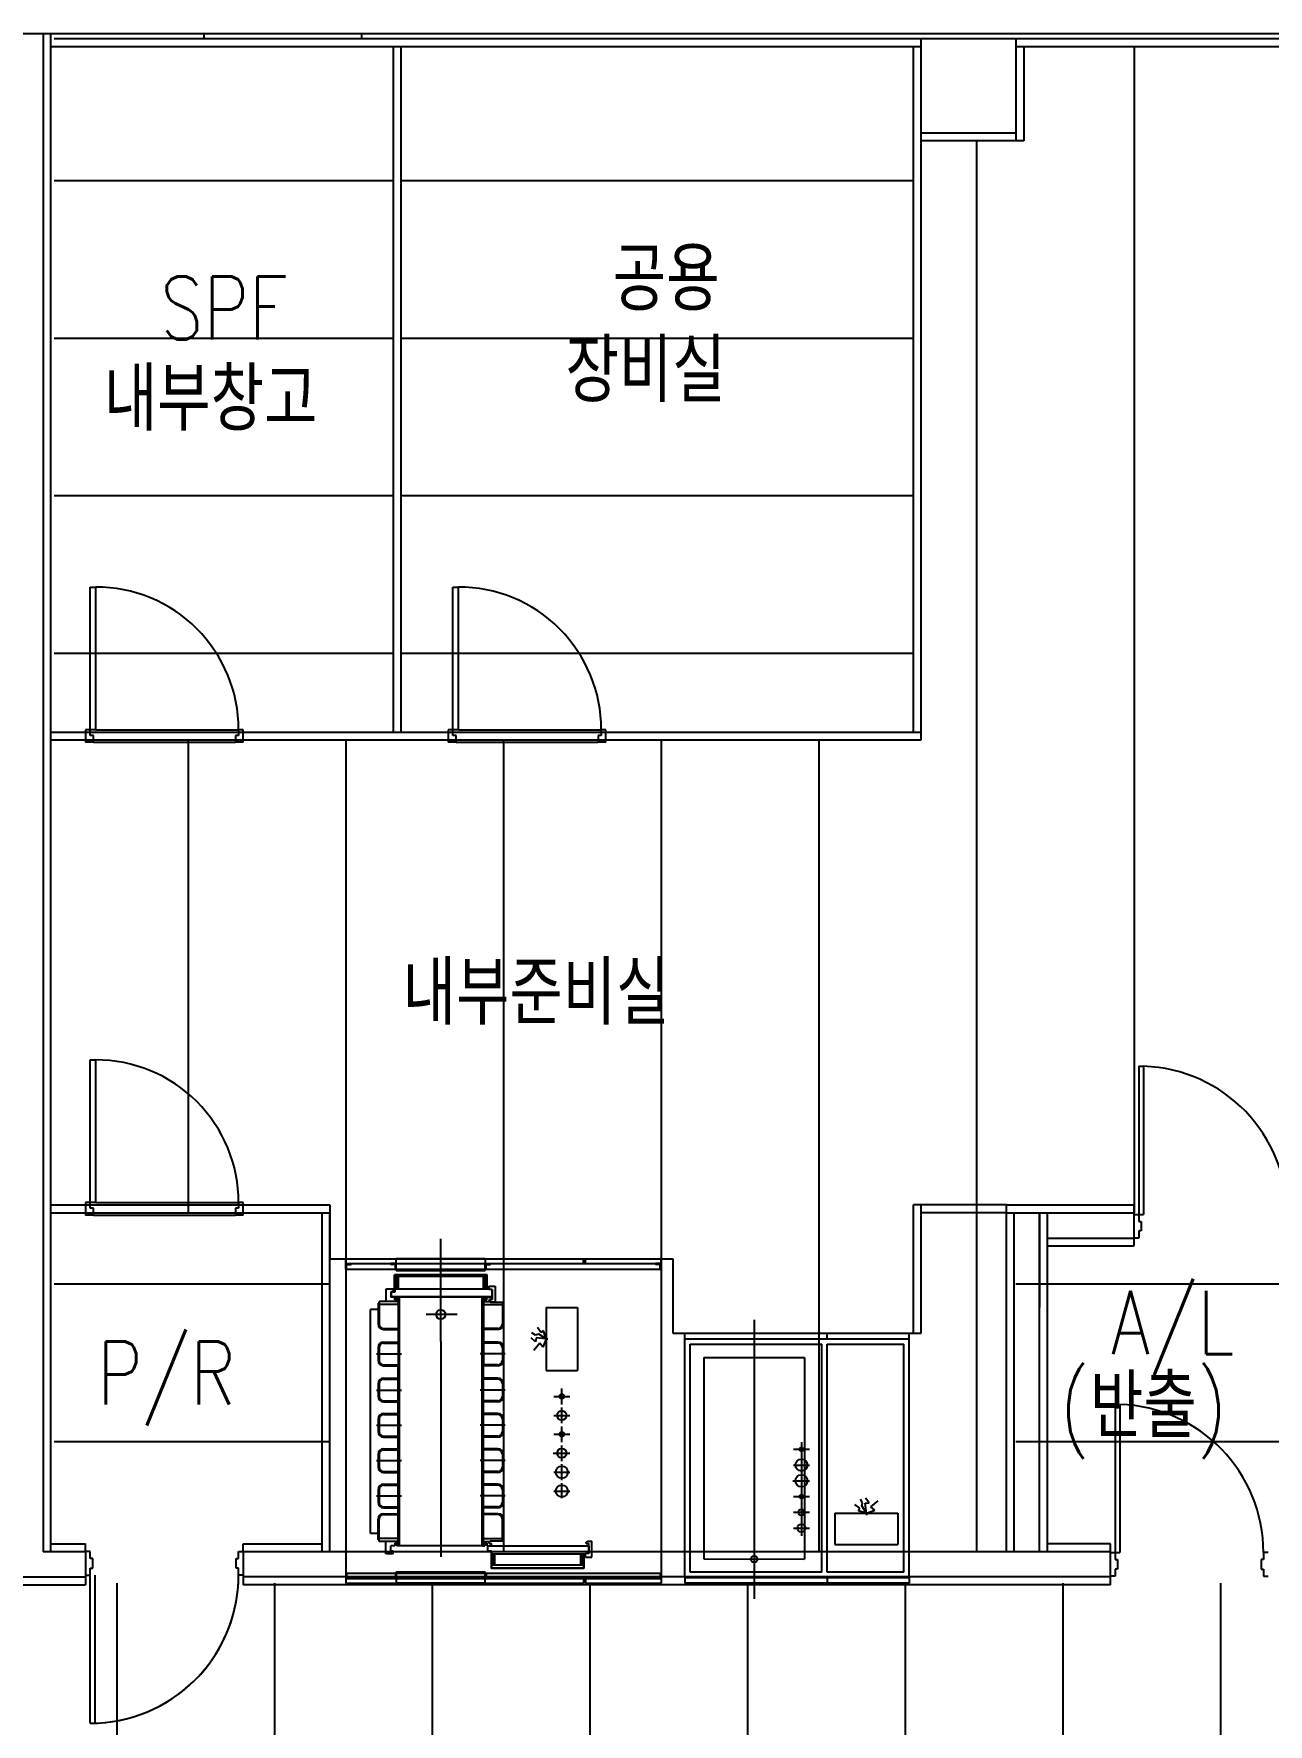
# Model space of a CAD drawing. Header units: millimetres. Extents: x 605428 to 684586, y -474155 to -416366.
# Drawn here: x 645204 to 653033, y -438203 to -427479 of the extents above; entities that cross this region are included whole.
import ezdxf

# ---------------------------------------------------------------- set-up
doc = ezdxf.new("R2010")
doc.units = ezdxf.units.MM
doc.header["$LTSCALE"] = 500
for name, color, linetype in [('ARCH', 9, 'Continuous'), ('arch-col', 9, 'Continuous'), ('LAYOUT 변경(방화벽체추가)', 6, 'Continuous'), ('TXT', 7, 'Continuous'), ('동물실', 9, 'Continuous'), ('방화석고', 9, 'Continuous'), ('조적', 8, 'Continuous'), ('천정', 5, 'Continuous'), ('크린판넬', 4, 'Continuous')]:
    doc.layers.add(name, color=color, linetype=linetype)
doc.styles.add('GHD', font='simple.shx', dxfattribs={"bigfont": 'whgtxt.shx'})

msp = doc.modelspace()

# ---------------------------------------------------------------- linework, layer by layer
at = {"layer": 'ARCH', "color": 9}
msp.add_line((660282.8, -427478.5), (624832.8, -427478.6), dxfattribs=at)
at = {"layer": 'arch-col', "color": 9}
for p, q in [((650832.8, -427508.5), (651432.8, -427508.5)), ((650832.8, -428108.5), (650832.8, -427508.5)), ((650832.8, -427508.5), (651432.8, -427508.5)), ((650832.8, -428108.5), (650832.8, -427508.5))]:
    msp.add_line(p, q, dxfattribs=at)
at = {"layer": 'LAYOUT 변경(방화벽체추가)', "color": 9, "linetype": 'Continuous'}
msp.add_line((651582.8, -434958.5), (651582.8, -435558.5), dxfattribs=at)
msp.add_line((651582.8, -434958.5), (651582.8, -435558.5), dxfattribs=at)
at = {"layer": '동물실', "color": 9}
for p, q in [((652212.8, -434028.5), (652212.8, -434968.5)), ((652212.8, -434028.5), (652242.7, -434028.5)), ((652242.7, -434028.5), (652242.7, -434968.5)), ((652182.8, -434968.5), (652212.8, -434968.5)), ((652212.8, -434968.5), (652242.7, -434968.5)), ((652212.8, -434968.5), (652212.8, -435013.5)), ((652212.8, -435013.5), (652227.8, -435013.5)), ((652227.8, -435073.5), (652212.8, -435073.5)), ((652212.8, -435073.5), (652212.8, -435118.5)), ((652227.8, -435013.5), (652227.8, -435073.5)), ((647785.3, -435775.3), (647785.3, -435124.4)), ((652212.8, -435118.5), (652182.8, -435118.5)), ((647082.8, -435250.5), (649257.8, -435250.5)), ((647182.8, -435315.5), (647182.8, -435250.5)), ((647182.8, -435250.5), (647502.8, -435250.5)), ((647182.8, -435315.5), (647182.8, -435280.5)), ((647182.8, -435280.5), (647217.8, -435280.5)), ((647187.8, -435310.5), (647187.8, -435285.5)), ((647187.8, -435285.5), (647212.8, -435285.5)), ((647217.8, -435280.5), (649132.8, -435280.5)), ((647502.8, -435280.5), (647467.8, -435280.5)), ((647497.8, -435285.5), (647472.8, -435285.5)), ((647497.8, -435310.5), (647497.8, -435285.5)), ((647502.8, -435323.5), (647502.8, -435250.5)), ((648067.8, -435250.5), (647502.8, -435250.5)), ((647502.8, -435315.5), (647502.8, -435280.5)), ((648067.8, -435250.5), (648067.8, -435323.5)), ((648067.8, -435250.5), (648690.3, -435250.5)), ((648067.8, -435315.5), (648067.8, -435280.5)), ((648067.8, -435280.5), (648102.8, -435280.5)), ((648072.8, -435310.5), (648072.8, -435285.5)), ((648072.8, -435285.5), (648097.8, -435285.5)), ((648690.3, -435280.5), (648690.3, -435250.5)), ((648702.8, -435250.5), (649182.8, -435250.5)), ((648702.8, -435280.5), (648702.8, -435250.5)), ((649132.8, -435280.5), (649182.8, -435280.5)), ((649182.8, -435280.5), (649147.8, -435280.5)), ((649177.8, -435285.5), (649152.8, -435285.5)), ((649177.8, -435310.5), (649177.8, -435285.5)), ((649182.8, -435315.5), (649182.8, -435250.5)), ((649182.8, -435315.5), (649182.8, -435280.5)), ((649257.8, -435250.5), (649257.8, -435722.5)), ((647182.8, -435315.5), (649182.8, -435315.5)), ((647182.8, -435315.5), (647182.8, -437243.5)), ((647492.8, -435461), (647492.8, -435351)), ((648078.8, -435351), (647492.8, -435351)), ((647494.3, -435461), (647494.3, -435352.5)), ((648077.3, -435352.5), (647494.3, -435352.5)), ((647494.3, -435442), (647494.3, -435362)), ((648077.3, -435362), (647494.3, -435362)), ((647502.8, -435323.5), (648067.8, -435323.5)), ((647504.3, -435362), (647504.3, -435442)), ((647514.3, -435362), (647504.3, -435362)), ((647514.3, -435362), (647514.3, -435442)), ((648057.3, -435442), (648057.3, -435362)), ((648067.3, -435362), (648057.3, -435362)), ((648067.3, -435442), (648067.3, -435362)), ((648077.3, -435442), (648077.3, -435352.5)), ((648077.3, -435442), (648077.3, -435362)), ((648078.8, -435442), (648078.8, -435351)), ((649182.8, -435315.5), (649182.8, -437243.5)), ((647484.3, -435443), (647436.8, -435443)), ((647436.8, -435443), (647436.8, -435522)), ((647469.3, -435460), (647469.3, -435493)), ((647484.3, -435460), (647469.3, -435460)), ((647494, -435493), (647469.3, -435493)), ((647494.3, -435461), (647471.3, -435461)), ((647471.3, -435461), (647471.3, -435491)), ((648110.3, -435491), (647471.3, -435491)), ((647484.3, -435443), (647484.3, -435460)), ((647494, -435510), (647494, -435493)), ((648090.3, -435442), (647494.3, -435442)), ((647494.3, -435442), (647494.3, -435461)), ((647514.8, -435493), (647506.5, -435493)), ((647506.5, -435510), (647506.5, -435493)), ((647522.8, -435493), (647514.8, -435493)), ((647514.8, -435493), (647514.8, -435927.6)), ((647514.8, -435493), (647514.8, -435522)), ((648047.8, -435493), (647522.8, -435493)), ((647522.8, -437072), (647522.8, -435493)), ((648047.8, -435493), (648055.8, -435493)), ((648047.8, -437072), (648047.8, -435493)), ((648055.8, -435493), (648055.8, -435927.6)), ((648055.8, -435493), (648055.8, -435522)), ((648055.8, -435493), (648064, -435493)), ((648064, -435510), (648064, -435493)), ((648076.5, -435493), (648107.3, -435493)), ((648076.5, -435510), (648076.5, -435493)), ((648090.3, -435423), (648090.3, -435445)), ((648090.3, -435423), (648130.3, -435423)), ((648090.3, -435445), (648090.3, -435442)), ((648110.3, -435445), (648090.3, -435445)), ((648110.3, -435445), (648090.3, -435445)), ((648107.3, -435493), (648107.3, -435508)), ((648110.3, -435445), (648110.3, -435509)), ((648110.3, -435491), (648110.3, -435445)), ((648130.3, -435423), (648130.3, -435523)), ((647388.8, -435572), (647338.8, -435572)), ((647338.8, -436993), (647338.8, -435572)), ((647388.8, -435532), (647388.8, -435664)), ((647394.8, -435532), (647388.8, -435532)), ((647394.8, -435522), (647394.8, -435541)), ((647514.8, -435522), (647394.8, -435522)), ((647394.8, -435532), (647394.8, -435664)), ((647514.8, -435541), (647394.8, -435541)), ((647514.8, -435522), (647436.8, -435522)), ((647506.5, -435510), (647494, -435510)), ((647514.8, -435522), (647514.8, -435541)), ((647890.1, -435603.3), (647692.5, -435603.3)), ((648055.8, -435522), (648091.3, -435522)), ((648055.8, -435522), (648055.8, -435541)), ((648055.8, -435522), (648099.3, -435522)), ((648055.8, -435541), (648175.8, -435541)), ((648064, -435510), (648076.5, -435510)), ((648091.3, -435508), (648091.3, -435522)), ((648091.3, -435508), (648107.3, -435508)), ((648094.3, -435509), (648094.3, -435515)), ((648094.3, -435509), (648110.3, -435509)), ((648094.3, -435515), (648102.3, -435523)), ((648099.3, -435522), (648099.3, -435526)), ((648099.3, -435526), (648175.8, -435526)), ((648102.3, -435523), (648130.3, -435523)), ((648175.8, -435526), (648175.8, -435541)), ((648175.8, -435532), (648175.8, -435664)), ((648175.8, -435532), (648181.8, -435532)), ((648181.8, -435532), (648181.8, -435664)), ((648452.7, -435558.7), (648652.7, -435558.7)), ((648452.7, -435558.7), (648452.7, -435958.7)), ((648652.7, -435558.7), (648652.7, -435958.7)), ((647422.8, -435692), (647514.8, -435692)), ((647422.8, -435698), (647514.8, -435698)), ((648147.8, -435692), (648055.8, -435692)), ((648147.8, -435698), (648055.8, -435698)), ((648420.9, -435717.8), (648399, -435685)), ((648437.9, -435708.1), (648420.9, -435717.8)), ((648452.8, -435758.5), (648437.9, -435708.1)), ((649772.8, -435637.4), (649772.8, -437408.2)), ((647388.8, -435812.5), (647388.8, -435894.5)), ((647394.8, -435812.5), (647394.8, -435894.5)), ((647422.8, -435778.5), (647514.8, -435778.5)), ((647422.8, -435784.5), (647514.8, -435784.5)), ((647785.3, -435775.3), (647785.3, -437140.8)), ((648147.8, -435778.5), (648055.8, -435778.5)), ((648147.8, -435784.5), (648055.8, -435784.5)), ((648175.8, -435812.5), (648175.8, -435894.5)), ((648181.8, -435812.5), (648181.8, -435894.5)), ((648386.8, -435776.2), (648357.6, -435751.9)), ((648386.8, -435733.6), (648363.7, -435720.3)), ((648413.6, -435785.9), (648374.7, -435832.2)), ((648407.5, -435728.8), (648386.8, -435733.6)), ((648390.5, -435750.7), (648386.8, -435776.2)), ((648452.8, -435758.5), (648390.5, -435750.7)), ((648452.8, -435758.5), (648407.5, -435728.8)), ((648433, -435811.5), (648413.6, -435785.9)), ((648452.8, -435758.5), (648433, -435811.5)), ((648452.7, -435758.7), (648465.3, -435758.7)), ((649257.8, -435722.5), (650832.8, -435722.5)), ((649332.8, -437273.5), (649332.8, -435722.5)), ((649332.8, -435722.5), (650756.8, -435722.5)), ((649332.8, -435757.5), (650756.8, -435757.5)), ((649367.8, -437238.5), (649367.8, -435792.5)), ((649367.8, -435792.5), (650201.8, -435792.5)), ((650201.8, -437238.5), (650201.8, -435792.5)), ((650236.8, -435757.5), (650236.8, -435722.5)), ((650236.8, -437238.5), (650236.8, -435792.5)), ((650236.8, -435792.5), (650721.8, -435792.5)), ((650721.8, -437238.5), (650721.8, -435792.5)), ((650756.8, -437273.5), (650756.8, -435722.5)), ((647376.7, -435853.5), (647535.9, -435853.5)), ((647422.8, -435922.5), (647514.8, -435922.5)), ((647422.8, -435928.5), (647514.8, -435928.5)), ((647514.8, -437072), (647514.8, -435927.6)), ((648193.8, -435853.5), (648034.6, -435853.5)), ((648147.8, -435922.5), (648055.8, -435922.5)), ((648055.8, -437072), (648055.8, -435927.6)), ((648147.8, -435928.5), (648055.8, -435928.5)), ((649452.8, -435876.4), (649452.8, -437154.5)), ((649452.8, -435876.4), (650092.8, -435876.4)), ((650092.8, -435876.4), (650092.8, -437156.4)), ((647388.8, -436041.5), (647388.8, -436123.5)), ((647394.8, -436041.5), (647394.8, -436123.5)), ((647422.8, -436007.5), (647514.8, -436007.5)), ((647422.8, -436013.5), (647514.8, -436013.5)), ((648147.8, -436007.5), (648055.8, -436007.5)), ((648147.8, -436013.5), (648055.8, -436013.5)), ((648175.8, -436041.5), (648175.8, -436123.5)), ((648181.8, -436041.5), (648181.8, -436123.5)), ((648452.7, -435958.7), (648652.7, -435958.7)), ((647376.7, -436082.5), (647535.9, -436082.5)), ((648193.8, -436082.5), (648034.6, -436082.5)), ((648502.8, -436123.5), (648602.8, -436123.5)), ((648552.8, -436173.5), (648552.8, -436073.5)), ((647422.8, -436151.5), (647514.8, -436151.5)), ((647422.8, -436157.5), (647514.8, -436157.5)), ((647422.8, -436231.5), (647514.8, -436231.5)), ((647422.8, -436237.5), (647514.8, -436237.5)), ((648147.8, -436151.5), (648055.8, -436151.5)), ((648147.8, -436157.5), (648055.8, -436157.5)), ((648147.8, -436231.5), (648055.8, -436231.5)), ((648147.8, -436237.5), (648055.8, -436237.5)), ((648502.8, -436243.5), (648602.8, -436243.5)), ((648552.8, -436293.5), (648552.8, -436193.5)), ((652062.8, -436173.5), (652062.8, -437113.5)), ((652062.8, -436193.5), (652092.7, -436193.5)), ((652092.7, -436173.5), (652092.7, -437113.5)), ((647376.7, -436306.5), (647535.9, -436306.5)), ((647388.8, -436265.5), (647388.8, -436347.5)), ((647394.8, -436265.5), (647394.8, -436347.5)), ((648193.8, -436306.5), (648034.6, -436306.5)), ((648175.8, -436265.5), (648175.8, -436347.5)), ((648181.8, -436265.5), (648181.8, -436347.5)), ((648552.8, -436413.5), (648552.8, -436313.5)), ((647422.8, -436375.5), (647514.8, -436375.5)), ((647422.8, -436381.5), (647514.8, -436381.5)), ((647422.8, -436455.5), (647514.8, -436455.5)), ((647422.8, -436461.5), (647514.8, -436461.5)), ((648147.8, -436375.5), (648055.8, -436375.5)), ((648147.8, -436381.5), (648055.8, -436381.5)), ((648147.8, -436455.5), (648055.8, -436455.5)), ((648147.8, -436461.5), (648055.8, -436461.5)), ((648502.8, -436363.5), (648602.8, -436363.5)), ((648552.8, -436533.5), (648552.8, -436433.5)), ((650022.8, -436458.5), (650122.8, -436458.5)), ((650072.8, -436413), (650072.8, -436508.5)), ((647376.7, -436530.5), (647535.9, -436530.5)), ((647388.8, -436489.5), (647388.8, -436571.5)), ((647394.8, -436489.5), (647394.8, -436571.5)), ((648193.8, -436530.5), (648034.6, -436530.5)), ((648175.8, -436489.5), (648175.8, -436571.5)), ((648181.8, -436489.5), (648181.8, -436571.5)), ((648498.5, -436483.5), (648602.8, -436483.5)), ((648552.8, -436653.5), (648552.8, -436553.5)), ((650022.8, -436558.5), (650122.8, -436558.5)), ((650072.8, -436508.5), (650072.8, -436608.5)), ((647422.8, -436599.5), (647514.8, -436599.5)), ((647422.8, -436605.5), (647514.8, -436605.5)), ((647422.8, -436679.5), (647514.8, -436679.5)), ((648147.8, -436599.5), (648055.8, -436599.5)), ((648147.8, -436605.5), (648055.8, -436605.5)), ((648147.8, -436679.5), (648055.8, -436679.5)), ((648502.8, -436603.5), (648602.8, -436603.5)), ((648552.8, -436768.9), (648552.8, -436673.5)), ((650018.5, -436658.5), (650122.8, -436658.5)), ((650072.8, -436608.5), (650072.8, -436708.5)), ((647376.7, -436754.5), (647535.9, -436754.5)), ((647388.8, -436713.5), (647388.8, -436795.5)), ((647394.8, -436713.5), (647394.8, -436795.5)), ((647422.8, -436685.5), (647514.8, -436685.5)), ((648193.8, -436754.5), (648034.6, -436754.5)), ((648147.8, -436685.5), (648055.8, -436685.5)), ((648175.8, -436713.5), (648175.8, -436795.5)), ((648181.8, -436713.5), (648181.8, -436795.5)), ((648502.8, -436723.5), (648602.8, -436723.5)), ((650022.8, -436758.5), (650122.8, -436758.5)), ((650072.8, -436708.5), (650072.8, -436808.5)), ((650459.7, -436797.6), (650446.3, -436774.5)), ((650502.3, -436797.6), (650478, -436768.4)), ((650512, -436824.4), (650558.3, -436785.4)), ((647422.8, -436823.5), (647514.8, -436823.5)), ((647422.8, -436829.5), (647514.8, -436829.5)), ((647422.8, -436867), (647514.8, -436867)), ((647422.8, -436873), (647514.8, -436873)), ((648147.8, -436823.5), (648055.8, -436823.5)), ((648147.8, -436829.5), (648055.8, -436829.5)), ((648147.8, -436867), (648055.8, -436867)), ((648147.8, -436873), (648055.8, -436873)), ((650022.8, -436858.5), (650122.8, -436858.5)), ((650072.8, -436808.5), (650072.8, -436908.5)), ((650284.8, -436863.5), (650284.8, -437063.5)), ((650284.8, -436863.5), (650684.8, -436863.5)), ((650443.9, -436831.7), (650411.1, -436809.8)), ((650434.2, -436848.7), (650443.9, -436831.7)), ((650484.5, -436863.5), (650434.2, -436848.7)), ((650454.9, -436818.3), (650459.7, -436797.6)), ((650484.5, -436863.5), (650454.9, -436818.3)), ((650476.8, -436801.2), (650502.3, -436797.6)), ((650484.5, -436863.5), (650476.8, -436801.2)), ((650484.5, -436863.5), (650537.6, -436843.8)), ((650484.8, -436863.5), (650484.8, -436876)), ((650537.6, -436843.8), (650512, -436824.4)), ((650684.8, -436863.5), (650684.8, -437063.5)), ((647388.8, -436993), (647338.8, -436993)), ((647388.8, -437033), (647388.8, -436901)), ((647394.8, -437033), (647394.8, -436901)), ((648175.8, -437033), (648175.8, -436901)), ((648181.8, -437033), (648181.8, -436901)), ((650022.8, -436958.5), (650122.8, -436958.5)), ((650072.8, -436908.5), (650072.8, -437008.5)), ((645532.8, -437108.5), (645262.8, -437108.5)), ((645312.8, -437058.5), (645532.8, -437058.5)), ((645312.8, -437058.5), (645532.8, -437058.5)), ((645532.8, -437108.5), (645532.8, -437058.5)), ((645532.8, -437106.7), (645532.8, -437256.7)), ((645562.8, -437106.7), (645532.8, -437106.7)), ((645532.8, -437106.7), (645532.8, -437268.5)), ((645562.8, -437106.7), (645532.8, -437106.7)), ((645562.8, -437151.7), (645562.8, -437106.7)), ((645562.8, -437151.7), (645562.8, -437106.7)), ((646502.8, -437151.7), (646502.8, -437106.7)), ((646502.8, -437106.7), (646532.8, -437106.7)), ((646502.8, -437151.7), (646502.8, -437106.7)), ((646502.8, -437106.7), (646532.8, -437106.7)), ((646532.8, -437058.5), (647032.8, -437058.5)), ((646532.8, -437108.5), (646532.8, -437058.5)), ((647394.8, -437033), (647388.8, -437033)), ((647394.8, -437043), (647394.8, -437024)), ((647514.8, -437024), (647394.8, -437024)), ((647514.8, -437043), (647394.8, -437043)), ((647436.8, -437122), (647436.8, -437043)), ((647514.8, -437043), (647436.8, -437043)), ((647494, -437072), (647469.3, -437072)), ((647469.3, -437105), (647469.3, -437072)), ((647484.3, -437105), (647469.3, -437105)), ((647484.3, -437122), (647484.3, -437105)), ((647494, -437055), (647494, -437072)), ((647506.5, -437055), (647494, -437055)), ((647506.5, -437055), (647506.5, -437072)), ((647514.8, -437072), (647506.5, -437072)), ((647514.8, -437043), (647514.8, -437024)), ((647514.8, -437072), (647514.8, -437043)), ((647522.8, -437072), (647514.8, -437072)), ((648047.8, -437072), (647522.8, -437072)), ((648047.8, -437072), (648055.8, -437072)), ((648055.8, -437043), (648055.8, -437024)), ((648055.8, -437024), (648175.8, -437024)), ((648055.8, -437072), (648055.8, -437043)), ((648055.8, -437043), (648091.3, -437043)), ((648055.8, -437043), (648099.3, -437043)), ((648055.8, -437072), (648064, -437072)), ((648064, -437055), (648064, -437072)), ((648064, -437055), (648076.5, -437055)), ((648076.5, -437055), (648076.5, -437072)), ((648076.5, -437072), (648107.3, -437072)), ((648084.5, -437104), (648084.5, -437074)), ((648723.5, -437074), (648084.5, -437074)), ((648107.5, -437104), (648084.5, -437104)), ((648091.3, -437057), (648091.3, -437043)), ((648091.3, -437057), (648107.3, -437057)), ((648099.3, -437039), (648175.8, -437039)), ((648099.3, -437043), (648099.3, -437039)), ((648106, -437104), (648106, -437214)), ((648107.3, -437072), (648107.3, -437057)), ((648107.5, -437123), (648107.5, -437104)), ((648107.5, -437104), (648107.5, -437212.5)), ((648107.5, -437113), (648107.5, -437193)), ((648175.8, -437039), (648175.8, -437024)), ((648175.8, -437033), (648181.8, -437033)), ((648707.5, -437050), (648715.5, -437042)), ((648707.5, -437056), (648707.5, -437050)), ((648707.5, -437056), (648723.5, -437056)), ((648715.5, -437042), (648743.5, -437042)), ((648723.5, -437120), (648723.5, -437056)), ((648723.5, -437074), (648723.5, -437120)), ((648743.5, -437142), (648743.5, -437042)), ((650284.8, -437063.5), (650684.8, -437063.5)), ((652032.8, -437108.5), (652032.8, -437058.5)), ((652032.8, -437113.5), (652062.8, -437113.5)), ((652062.8, -437113.5), (652092.7, -437113.5)), ((652062.8, -437113.5), (652062.8, -437158.5)), ((653032.8, -437113.5), (653002.8, -437113.5)), ((653002.8, -437113.5), (653002.8, -437158.5)), ((645577.8, -437151.7), (645562.8, -437151.7)), ((645577.8, -437151.7), (645562.8, -437151.7)), ((645562.8, -437256.7), (645562.8, -437211.7)), ((645562.8, -437211.7), (645577.8, -437211.7)), ((645562.8, -437256.7), (645562.8, -437211.7)), ((645562.8, -437211.7), (645577.8, -437211.7)), ((645577.8, -437211.7), (645577.8, -437151.7)), ((645577.8, -437211.7), (645577.8, -437151.7)), ((646487.8, -437211.7), (646487.8, -437151.7)), ((646487.8, -437151.7), (646502.8, -437151.7)), ((646487.8, -437211.7), (646487.8, -437151.7)), ((646487.8, -437151.7), (646502.8, -437151.7)), ((646502.8, -437211.7), (646487.8, -437211.7)), ((646502.8, -437211.7), (646487.8, -437211.7)), ((646502.8, -437256.7), (646502.8, -437211.7)), ((646502.8, -437256.7), (646502.8, -437211.7)), ((647484.3, -437122), (647436.8, -437122)), ((648692, -437214), (648106, -437214)), ((648703.5, -437123), (648107.5, -437123)), ((648690.5, -437193), (648107.5, -437193)), ((648690.5, -437212.5), (648107.5, -437212.5)), ((648117.5, -437193), (648117.5, -437123)), ((648127.5, -437193), (648117.5, -437193)), ((648127.5, -437193), (648127.5, -437123)), ((648670.5, -437123), (648670.5, -437193)), ((648680.5, -437193), (648670.5, -437193)), ((648680.5, -437123), (648680.5, -437193)), ((648690.5, -437123), (648690.5, -437212.5)), ((648692, -437123), (648692, -437214)), ((648723.5, -437120), (648703.5, -437120)), ((648703.5, -437142), (648703.5, -437120)), ((648723.5, -437120), (648703.5, -437120)), ((648703.5, -437120), (648703.5, -437123)), ((648703.5, -437142), (648743.5, -437142)), ((649452.8, -437154.5), (650092.8, -437156.4)), ((652062.8, -437158.5), (652077.8, -437158.5)), ((652077.8, -437218.5), (652062.8, -437218.5)), ((652062.8, -437218.5), (652062.8, -437263.5)), ((652077.8, -437158.5), (652077.8, -437218.5)), ((653002.8, -437158.5), (652987.8, -437158.5)), ((652987.8, -437158.5), (652987.8, -437218.5)), ((652987.8, -437218.5), (653002.8, -437218.5)), ((653002.8, -437218.5), (653002.8, -437263.5)), ((645532.8, -437256.7), (645562.8, -437256.7)), ((645532.8, -437256.7), (645562.8, -437256.7)), ((645532.8, -437268.5), (645532.8, -437318.5)), ((645562.8, -438196.7), (645562.8, -437256.7)), ((645562.8, -438196.7), (645562.8, -437256.7)), ((645592.7, -438196.7), (645592.7, -437256.7)), ((645592.7, -438196.7), (645592.7, -437256.7)), ((646532.8, -437256.7), (646502.8, -437256.7)), ((646532.8, -437256.7), (646502.8, -437256.7)), ((646532.8, -437268.5), (646532.8, -437318.5)), ((647182.8, -437243.5), (647182.8, -437308.5)), ((647182.8, -437243.5), (649182.8, -437243.5)), ((647182.8, -437278.5), (647217.8, -437278.5)), ((647182.8, -437308.5), (647502.8, -437308.5)), ((647187.8, -437248.5), (647187.8, -437273.5)), ((647187.8, -437273.5), (647212.8, -437273.5)), ((647217.8, -437278.5), (649032.8, -437278.5)), ((647502.8, -437278.5), (647467.8, -437278.5)), ((647497.8, -437273.5), (647472.8, -437273.5)), ((647497.8, -437248.5), (647497.8, -437273.5)), ((647502.8, -437235.5), (647502.8, -437308.5)), ((647502.8, -437235.5), (648067.8, -437235.5)), ((647502.8, -437243.5), (647502.8, -437278.5)), ((648067.8, -437308.5), (647502.8, -437308.5)), ((648067.8, -437308.5), (648067.8, -437235.5)), ((648067.8, -437243.5), (648067.8, -437278.5)), ((648067.8, -437278.5), (648102.8, -437278.5)), ((648067.8, -437308.5), (648690.3, -437308.5)), ((648072.8, -437248.5), (648072.8, -437273.5)), ((648072.8, -437273.5), (648097.8, -437273.5)), ((648690.3, -437278.5), (648690.3, -437308.5)), ((648702.8, -437278.5), (648702.8, -437308.5)), ((648702.8, -437308.5), (649182.8, -437308.5)), ((649032.8, -437278.5), (649182.8, -437278.5)), ((649182.8, -437278.5), (649147.8, -437278.5)), ((649177.8, -437273.5), (649152.8, -437273.5)), ((649177.8, -437248.5), (649177.8, -437273.5)), ((649182.8, -437243.5), (649182.8, -437308.5)), ((649182.8, -437243.5), (649182.8, -437278.5)), ((649182.8, -437273.5), (649182.8, -437308.5)), ((650756.8, -437273.5), (649332.8, -437273.5)), ((649332.8, -437273.5), (649332.8, -437308.5)), ((650756.8, -437308.5), (649332.8, -437308.5)), ((650201.8, -437238.5), (649367.8, -437238.5)), ((650721.8, -437238.5), (650236.8, -437238.5)), ((650236.8, -437273.5), (650236.8, -437308.5)), ((650756.8, -437273.5), (650756.8, -437308.5)), ((652062.8, -437263.5), (652032.8, -437263.5)), ((653002.8, -437263.5), (653032.8, -437263.5))]:
    msp.add_line(p, q, dxfattribs=at)
for centre, radius in [((647785.3, -435603.3), 30), ((648552.8, -436123.5), 15), ((648552.8, -436243.5), 30), ((648552.8, -436363.5), 15), ((648552.8, -436483.5), 30), ((650072.8, -436458.5), 12.7), ((648552.8, -436603.5), 38.1), ((650072.8, -436558.5), 38.1), ((650072.8, -436658.5), 38.1), ((648552.8, -436723.5), 38.1), ((650072.8, -436758.5), 12.7), ((650072.8, -436858.5), 19.1), ((650072.8, -436958.5), 25.4), ((649772.8, -437155.5), 20)]:
    msp.add_circle(centre, radius, dxfattribs=at)
for centre, radius, start, end in [((652212.8, -434968.5), 940, 360, 88.1729), ((647212.8, -435280.5), 5, 269.99999, 359.99998), ((647472.8, -435280.5), 5, 180.00002, 270.00001), ((648097.8, -435280.5), 5, 269.99997, 359.99997), ((649152.8, -435280.5), 5, 180.00003, 270.00003), ((647182.8, -435310.5), 5, 269.99999, 359.99998), ((647502.8, -435310.5), 5, 180.00002, 270.00001), ((648067.8, -435310.5), 5, 269.99997, 359.99997), ((649182.8, -435310.5), 5, 180.00003, 270.00003), ((647422.8, -435664), 34, 180.00002, 270.00001), ((647422.8, -435664), 28, 180.00002, 270.00001), ((648147.8, -435664), 28, 269.99999, 359.99998), ((648147.8, -435664), 34, 269.99999, 359.99998), ((647422.8, -435812.5), 34, 90.00002, 180.00001), ((647422.8, -435812.5), 28, 90.00002, 180.00001), ((648147.8, -435812.5), 34, 359.99999, 89.99998), ((648147.8, -435812.5), 28, 359.99999, 89.99998), ((647422.8, -435894.5), 34, 180.00002, 270.00001), ((647422.8, -435894.5), 28, 180.00002, 270.00001), ((648147.8, -435894.5), 28, 269.99999, 359.99998), ((648147.8, -435894.5), 34, 269.99999, 359.99998), ((647422.8, -436041.5), 34, 90.00002, 180.00001), ((647422.8, -436041.5), 28, 90.00002, 180.00001), ((648147.8, -436041.5), 34, 359.99999, 89.99998), ((648147.8, -436041.5), 28, 359.99999, 89.99998), ((647422.8, -436123.5), 34, 180.00002, 270.00001), ((647422.8, -436123.5), 28, 180.00002, 270.00001), ((648147.8, -436123.5), 28, 269.99999, 359.99998), ((648147.8, -436123.5), 34, 269.99999, 359.99998), ((647422.8, -436265.5), 34, 90.00002, 180.00001), ((647422.8, -436265.5), 28, 90.00002, 180.00001), ((648147.8, -436265.5), 34, 359.99999, 89.99998), ((648147.8, -436265.5), 28, 359.99999, 89.99998), ((652062.8, -437113.5), 940, 360, 88.1729), ((647422.8, -436347.5), 34, 180.00002, 270.00001), ((647422.8, -436347.5), 28, 180.00002, 270.00001), ((648147.8, -436347.5), 28, 269.99999, 359.99998), ((648147.8, -436347.5), 34, 269.99999, 359.99998), ((647422.8, -436489.5), 34, 90.00002, 180.00001), ((647422.8, -436489.5), 28, 90.00002, 180.00001), ((648147.8, -436489.5), 34, 359.99999, 89.99998), ((648147.8, -436489.5), 28, 359.99999, 89.99998), ((647422.8, -436571.5), 34, 180.00002, 270.00001), ((647422.8, -436571.5), 28, 180.00002, 270.00001), ((648147.8, -436571.5), 28, 269.99999, 359.99998), ((648147.8, -436571.5), 34, 269.99999, 359.99998), ((647422.8, -436713.5), 34, 90.00002, 180.00001), ((648147.8, -436713.5), 34, 359.99999, 89.99998), ((647422.8, -436713.5), 28, 90.00002, 180.00001), ((648147.8, -436713.5), 28, 359.99999, 89.99998), ((647422.8, -436795.5), 34, 180.00002, 270.00001), ((647422.8, -436901), 34, 89.99999, 179.99998), ((647422.8, -436795.5), 28, 180.00002, 270.00001), ((647422.8, -436901), 28, 89.99999, 179.99998), ((648147.8, -436795.5), 28, 269.99999, 359.99998), ((648147.8, -436795.5), 34, 269.99999, 359.99998), ((648147.8, -436901), 34, 0.00002, 90.00001), ((648147.8, -436901), 28, 0.00002, 90.00001), ((645562.8, -437256.7), 940, 270, 0), ((645562.8, -437256.7), 940, 270, 358.1729), ((647182.8, -437248.5), 5, 0.00002, 90.00001), ((647212.8, -437278.5), 5, 0.00002, 90.00001), ((647472.8, -437278.5), 5, 89.99999, 179.99998), ((647502.8, -437248.5), 5, 89.99999, 179.99998), ((648067.8, -437248.5), 5, 0.00003, 90.00003), ((648097.8, -437278.5), 5, 0.00003, 90.00003), ((649152.8, -437278.5), 5, 89.99997, 179.99997), ((649182.8, -437248.5), 5, 89.99997, 179.99997)]:
    msp.add_arc(centre, radius, start, end, dxfattribs=at)
at = {"layer": '방화석고', "color": 9, "linetype": 'Continuous'}
msp.add_line((652182.8, -435123.5), (652182.8, -434963.5), dxfattribs=at)
at = {"layer": '방화석고', "color": 9}
for p, q in [((646532.8, -437108.5), (646532.8, -437268.5)), ((652032.8, -437268.5), (652032.8, -437108.5))]:
    msp.add_line(p, q, dxfattribs=at)
at = {"layer": '조적', "color": 9, "linetype": 'Continuous'}
for p, q in [((645262.8, -437108.5), (645262.8, -437108.5)), ((652032.8, -437318.5), (652032.8, -437268.5))]:
    msp.add_line(p, q, dxfattribs=at)
at = {"layer": '천정', "linetype": 'Continuous'}
for p, q in [((646282.8, -427478.5), (646282.8, -427508.5)), ((647282.8, -427478.5), (647282.8, -427508.5)), ((652182.8, -427558.5), (652182.8, -434958.5)), ((651182.8, -428158.5), (651182.8, -437108.5)), ((645332.8, -428408.5), (647482.8, -428408.5)), ((647532.8, -428408.5), (650782.8, -428408.5)), ((645332.8, -429408.5), (647482.8, -429408.5)), ((647532.8, -429408.5), (650782.8, -429408.5)), ((645332.8, -430408.5), (647482.8, -430408.5)), ((647532.8, -430408.5), (650782.8, -430408.5)), ((645332.8, -431408.5), (647482.8, -431408.5)), ((647532.8, -431408.5), (650782.8, -431408.5)), ((646182.8, -431958.5), (646182.8, -434958.5)), ((647182.8, -431958.5), (647182.8, -437108.5)), ((648182.8, -431958.5), (648182.8, -437108.5)), ((649182.8, -431958.5), (649182.8, -437108.5)), ((650182.8, -431958.5), (650182.8, -437108.5)), ((645332.8, -435408.5), (647082.8, -435408.5)), ((651432.8, -435408.5), (660682.8, -435408.5)), ((645332.8, -436408.5), (647082.8, -436408.5)), ((651432.8, -436408.5), (661332.8, -436408.5)), ((645732.8, -443508.5), (645732.8, -437308.5)), ((646732.8, -447248.5), (646732.8, -437308.5)), ((647732.8, -443508.5), (647732.8, -437308.5)), ((648732.8, -447248.5), (648732.8, -437308.5)), ((649732.8, -447248.5), (649732.8, -437308.5)), ((650732.8, -447248.5), (650732.8, -437308.5)), ((651732.8, -443508.5), (651732.8, -437308.5)), ((652732.8, -443508.5), (652732.8, -437308.5))]:
    msp.add_line(p, q, dxfattribs=at)
at = {"layer": '크린판넬', "color": 9, "linetype": 'Continuous'}
for p, q in [((645262.8, -427478.5), (645262.8, -437108.5)), ((645312.8, -437108.5), (645312.8, -427478.5)), ((645312.8, -427558.5), (650832.8, -427558.5)), ((645332.8, -427508.5), (650832.8, -427508.5)), ((647482.8, -427558.5), (647482.8, -431908.5)), ((647532.8, -427558.5), (647532.8, -431908.5)), ((650782.8, -431908.5), (650782.8, -427558.5)), ((650832.8, -431958.5), (650832.8, -427508.5)), ((651432.8, -427508.5), (660732.8, -427508.5)), ((651432.8, -427508.5), (651432.8, -428158.5)), ((651432.8, -427508.5), (651432.8, -428108.5)), ((651432.8, -427508.5), (651432.8, -428108.5)), ((651432.8, -427558.5), (660732.8, -427558.5)), ((651482.8, -427558.5), (651482.8, -428158.5)), ((651432.8, -428108.5), (650832.8, -428108.5)), ((651432.8, -428108.5), (650832.8, -428108.5)), ((651432.8, -428108.5), (650832.8, -428108.5)), ((651482.8, -428158.5), (650832.8, -428158.5)), ((645562.1, -431893.5), (645562.1, -430988.2)), ((645562.1, -430988.2), (645597.4, -430988.2)), ((645597.4, -431893.5), (645597.4, -430988.2)), ((647862.1, -431893.5), (647862.1, -430988.2)), ((647862.1, -430988.2), (647897.4, -430988.2)), ((647897.4, -431893.5), (647897.4, -430988.2)), ((645312.8, -431908.5), (650832.8, -431908.5)), ((645312.8, -431958.5), (650832.8, -431958.5)), ((645562.1, -431893.5), (645532.8, -431893.5)), ((645532.8, -431893.5), (645532.8, -431973.5)), ((645532.8, -431908.5), (645532.8, -431958.5)), ((645532.8, -431908.5), (645532.8, -431958.5)), ((645562.1, -431929.3), (645562.1, -431893.5)), ((645597.4, -431893.5), (645562.1, -431893.5)), ((645582.6, -431929.3), (645562.1, -431929.3)), ((645582.6, -431973.5), (645582.6, -431929.3)), ((645597.4, -431893.5), (646503.4, -431893.5)), ((646482.9, -431929.3), (646482.9, -431973.5)), ((646503.4, -431929.3), (646482.9, -431929.3)), ((646503.4, -431929.3), (646482.9, -431929.3)), ((646503.4, -431893.5), (646503.4, -431929.3)), ((646532.8, -431893.5), (646503.4, -431893.5)), ((646532.8, -431973.5), (646532.8, -431893.5)), ((646532.8, -431958.5), (646532.8, -431908.5)), ((647862.1, -431893.5), (647832.8, -431893.5)), ((647832.8, -431893.5), (647832.8, -431973.5)), ((647832.8, -431908.5), (647832.8, -431958.5)), ((647832.8, -431908.5), (647832.8, -431958.5)), ((647862.1, -431929.3), (647862.1, -431893.5)), ((647897.4, -431893.5), (647862.1, -431893.5)), ((647882.6, -431929.3), (647862.1, -431929.3)), ((647882.6, -431973.5), (647882.6, -431929.3)), ((647897.4, -431893.5), (648803.4, -431893.5)), ((648782.9, -431929.3), (648782.9, -431973.5)), ((648803.4, -431929.3), (648782.9, -431929.3)), ((648803.4, -431929.3), (648782.9, -431929.3)), ((648803.4, -431893.5), (648803.4, -431929.3)), ((648832.8, -431893.5), (648803.4, -431893.5)), ((648832.8, -431973.5), (648832.8, -431893.5)), ((648832.8, -431958.5), (648832.8, -431908.5)), ((645582.6, -431973.5), (645532.8, -431973.5)), ((645582.6, -431973.5), (646482.9, -431973.5)), ((646532.8, -431973.5), (646482.9, -431973.5)), ((647882.6, -431973.5), (647832.8, -431973.5)), ((647882.6, -431973.5), (648782.9, -431973.5)), ((648832.8, -431973.5), (648782.9, -431973.5)), ((645562.1, -434893.5), (645562.1, -433988.2)), ((645562.1, -433988.2), (645597.4, -433988.2)), ((645597.4, -434893.5), (645597.4, -433988.2)), ((645312.8, -434908.5), (647082.8, -434908.5)), ((645312.8, -434958.5), (647082.8, -434958.5)), ((645312.8, -434958.5), (647082.8, -434958.5)), ((645562.1, -434893.5), (645532.8, -434893.5)), ((645532.8, -434893.5), (645532.8, -434973.5)), ((645532.8, -434908.5), (645532.8, -434958.5)), ((645532.8, -434908.5), (645532.8, -434958.5)), ((645562.1, -434929.3), (645562.1, -434893.5)), ((645597.4, -434893.5), (645562.1, -434893.5)), ((645582.6, -434929.3), (645562.1, -434929.3)), ((645582.6, -434973.5), (645582.6, -434929.3)), ((645597.4, -434893.5), (646503.4, -434893.5)), ((646482.9, -434929.3), (646482.9, -434973.5)), ((646503.4, -434929.3), (646482.9, -434929.3)), ((646503.4, -434929.3), (646482.9, -434929.3)), ((646503.4, -434893.5), (646503.4, -434929.3)), ((646532.8, -434893.5), (646503.4, -434893.5)), ((646532.8, -434973.5), (646532.8, -434893.5)), ((646532.8, -434958.5), (646532.8, -434908.5)), ((647032.8, -437108.5), (647032.8, -434958.5)), ((647032.8, -437108.5), (647032.8, -434958.5)), ((647082.8, -434908.5), (647082.8, -435250.5)), ((647082.8, -437108.5), (647082.8, -434958.5)), ((650782.8, -435722.5), (650782.8, -434908.5)), ((650782.8, -435722.5), (650782.8, -434908.5)), ((651372.8, -434908.5), (650782.8, -434908.5)), ((650832.8, -435722.5), (650832.8, -434908.5)), ((650832.8, -435722.5), (650832.8, -434908.5)), ((650832.8, -435558.5), (650832.8, -434958.5)), ((650832.8, -435558.5), (650832.8, -434958.5)), ((651372.8, -434958.5), (650832.8, -434958.5)), ((651372.8, -434908.5), (652182.8, -434908.5)), ((651372.8, -437108.5), (651372.8, -434908.5)), ((651372.8, -434958.5), (652182.8, -434958.5)), ((651422.8, -437108.5), (651422.8, -434958.5)), ((651582.8, -437108.5), (651582.8, -434958.5)), ((651632.8, -437108.5), (651632.8, -434958.5)), ((652182.8, -435168.5), (652182.8, -434908.5)), ((645582.6, -434973.5), (645532.8, -434973.5)), ((645582.6, -434973.5), (646482.9, -434973.5)), ((646532.8, -434973.5), (646482.9, -434973.5)), ((651632.8, -435118.5), (652182.8, -435118.5)), ((651632.8, -435168.5), (652182.8, -435168.5)), ((652032.8, -437108.5), (646532.8, -437108.5)), ((652032.8, -437058.5), (651632.8, -437058.5)), ((645102.8, -437268.5), (645532.8, -437268.5)), ((645102.8, -437318.5), (645532.8, -437318.5)), ((652032.8, -437268.5), (646532.8, -437268.5)), ((652032.8, -437318.5), (646532.8, -437318.5))]:
    msp.add_line(p, q, dxfattribs=at)
for centre in [(645598.7, -431892.9), (647898.7, -431892.9), (645598.7, -434892.9)]:
    msp.add_arc(centre, 904.7, 359.96385, 90.08492, dxfattribs=at)

# ---------------------------------------------------------------- texts
at = {"layer": 'TXT', "color": 9, "style": 'GHD', "width": 0.8}
for s, p in [('공용', (648876.8, -429235.6)), ('SPF', (646006.1, -429417.4)), ('장비실', (648576.8, -429815.6)), ('내부창고', (645648.4, -429997.4)), ('내부준비실', (647543.3, -433765.1)), ('A/L', (652036.2, -435854.3)), ('P/R', (645606.2, -436174)), ('(반출)', (651711, -436385.4))]:
    msp.add_text(s, height=400, dxfattribs=at).set_placement(p)

doc.saveas('drawing.dxf')
